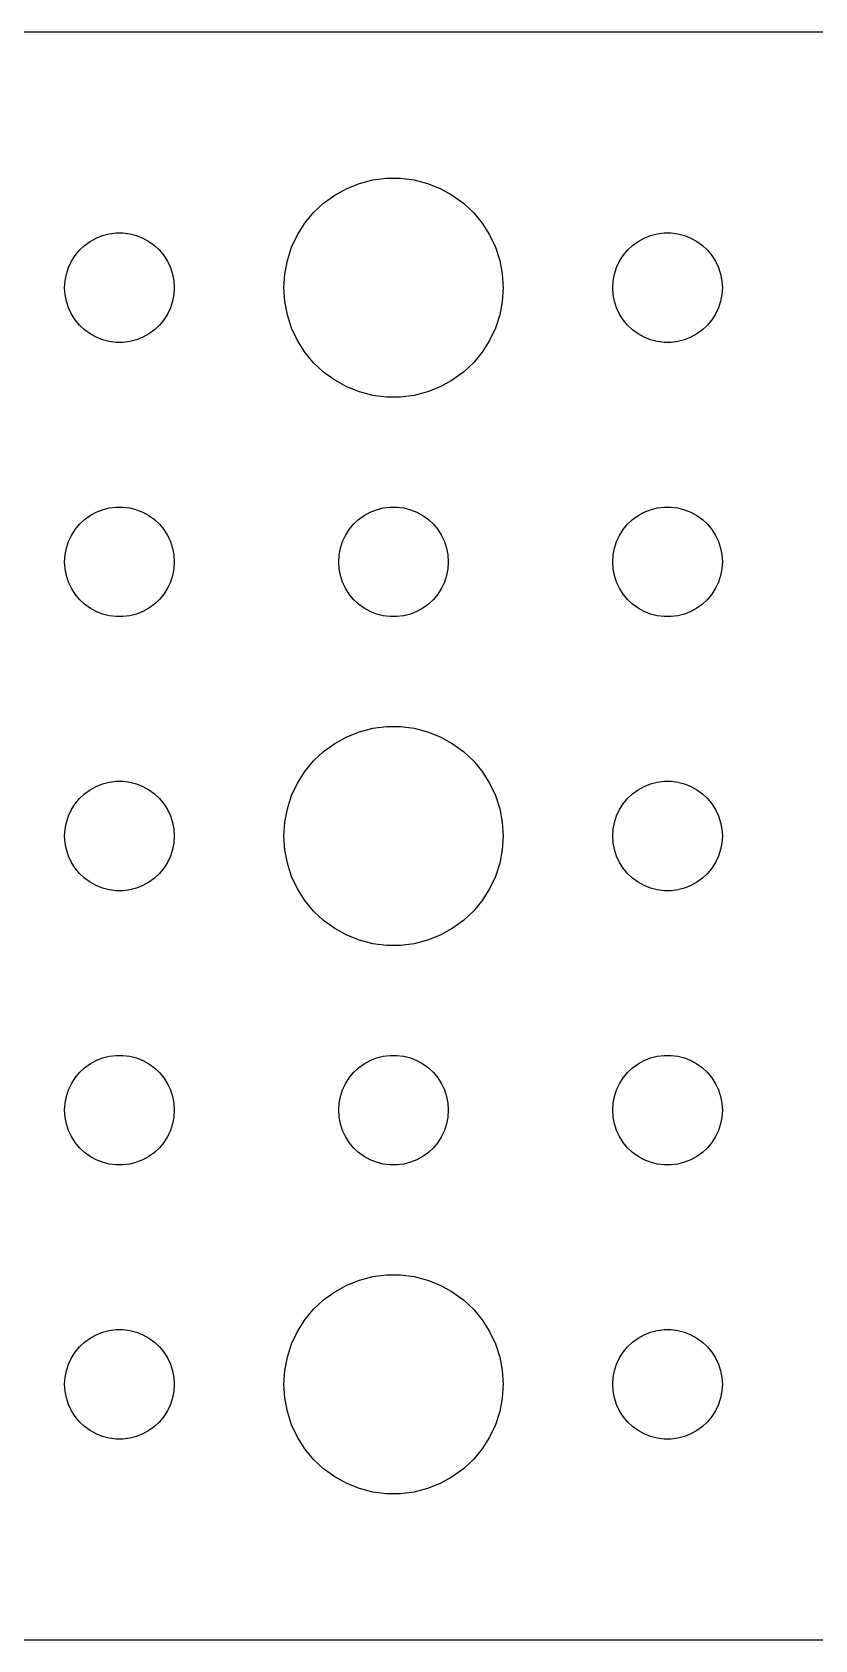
# Model space of a CAD drawing. Header units: metres. Extents: x -44 to 44, y 140 to 346.
# Drawn here: x -2.39 to 19.03, y 194.01 to 237.99 of the extents above; entities that cross this region are included whole.
import ezdxf

# ---------------------------------------------------------------- set-up
doc = ezdxf.new("R2010")
doc.units = ezdxf.units.M

msp = doc.modelspace()

# ---------------------------------------------------------------- linework, layer by layer
for p, q in [((39.8139, 237.99), (-39.8139, 237.99)), ((6.93785, 233.947), (7.31161, 233.994)), ((7.31161, 233.994), (7.68837, 233.994)), ((7.68837, 233.994), (8.06213, 233.947)), ((5.89252, 233.533), (6.22266, 233.714)), ((6.22266, 233.714), (6.57294, 233.853)), ((6.57294, 233.853), (6.93785, 233.947)), ((8.06213, 233.947), (8.42705, 233.853)), ((8.42705, 233.853), (8.77733, 233.714)), ((8.77733, 233.714), (9.10747, 233.533)), ((5.31308, 233.054), (5.58772, 233.312)), ((5.58772, 233.312), (5.89252, 233.533)), ((9.10747, 233.533), (9.41226, 233.312)), ((9.41226, 233.312), (9.6869, 233.054)), ((4.87108, 232.445), (5.07294, 232.763)), ((5.07294, 232.763), (5.31308, 233.054)), ((9.6869, 233.054), (9.92705, 232.763)), ((9.92705, 232.763), (10.1289, 232.445)), ((-0.956131, 232.156), (-0.803726, 232.266)), ((-0.803726, 232.266), (-0.638657, 232.357)), ((-0.638657, 232.357), (-0.463516, 232.427)), ((-0.463516, 232.427), (-0.281067, 232.473)), ((-0.281067, 232.473), (-0.094177, 232.497)), ((-0.094177, 232.497), (0.094177, 232.497)), ((0.094177, 232.497), (0.281067, 232.473)), ((0.281067, 232.473), (0.463516, 232.427)), ((0.463516, 232.427), (0.638657, 232.357)), ((0.638657, 232.357), (0.803726, 232.266)), ((0.803726, 232.266), (0.956131, 232.156)), ((4.71066, 232.104), (4.87108, 232.445)), ((10.1289, 232.445), (10.2893, 232.104)), ((14.0439, 232.156), (14.1963, 232.266)), ((14.1963, 232.266), (14.3613, 232.357)), ((14.3613, 232.357), (14.5365, 232.427)), ((14.5365, 232.427), (14.7189, 232.473)), ((14.7189, 232.473), (14.9058, 232.497)), ((14.9058, 232.497), (15.0942, 232.497)), ((15.0942, 232.497), (15.2811, 232.473)), ((15.2811, 232.473), (15.4635, 232.427)), ((15.4635, 232.427), (15.6387, 232.357)), ((15.6387, 232.357), (15.8037, 232.266)), ((15.8037, 232.266), (15.9561, 232.156)), ((-1.31445, 231.723), (-1.21352, 231.882)), ((-1.21352, 231.882), (-1.09344, 232.027)), ((-1.09344, 232.027), (-0.956131, 232.156)), ((0.956131, 232.156), (1.09344, 232.027)), ((1.09344, 232.027), (1.21352, 231.882)), ((1.21352, 231.882), (1.31445, 231.723)), ((4.59424, 231.746), (4.71066, 232.104)), ((10.2893, 232.104), (10.4057, 231.746)), ((13.6855, 231.723), (13.7865, 231.882)), ((13.7865, 231.882), (13.9065, 232.027)), ((13.9065, 232.027), (14.0439, 232.156)), ((15.9561, 232.156), (16.0934, 232.027)), ((16.0934, 232.027), (16.2135, 231.882)), ((16.2135, 231.882), (16.3145, 231.723)), ((-1.48816, 231.188), (-1.45287, 231.373)), ((-1.45287, 231.373), (-1.39465, 231.552)), ((-1.39465, 231.552), (-1.31445, 231.723)), ((1.31445, 231.723), (1.39465, 231.552)), ((1.39465, 231.552), (1.45287, 231.373)), ((1.45287, 231.373), (1.48816, 231.188)), ((4.5, 231), (4.52365, 231.376)), ((4.52365, 231.376), (4.59424, 231.746)), ((10.4057, 231.746), (10.4763, 231.376)), ((10.4763, 231.376), (10.5, 231)), ((13.5118, 231.188), (13.5471, 231.373)), ((13.5471, 231.373), (13.6053, 231.552)), ((13.6053, 231.552), (13.6855, 231.723)), ((16.3145, 231.723), (16.3947, 231.552)), ((16.3947, 231.552), (16.4529, 231.373)), ((16.4529, 231.373), (16.4882, 231.188)), ((-1.5, 231), (-1.48816, 231.188)), ((-1.48816, 230.812), (-1.5, 231)), ((1.48816, 231.188), (1.5, 231)), ((1.5, 231), (1.48816, 230.812)), ((4.52365, 230.624), (4.5, 231)), ((10.5, 231), (10.4763, 230.624)), ((13.5, 231), (13.5118, 231.188)), ((13.5118, 230.812), (13.5, 231)), ((16.4882, 231.188), (16.5, 231)), ((16.5, 231), (16.4882, 230.812)), ((-1.45287, 230.627), (-1.48816, 230.812)), ((-1.39465, 230.448), (-1.45287, 230.627)), ((1.45287, 230.627), (1.39465, 230.448)), ((1.48816, 230.812), (1.45287, 230.627)), ((4.59424, 230.254), (4.52365, 230.624)), ((10.4763, 230.624), (10.4057, 230.254)), ((13.5471, 230.627), (13.5118, 230.812)), ((13.6053, 230.448), (13.5471, 230.627)), ((16.4529, 230.627), (16.3947, 230.448)), ((16.4882, 230.812), (16.4529, 230.627)), ((-1.31445, 230.277), (-1.39465, 230.448)), ((-1.21352, 230.118), (-1.31445, 230.277)), ((-1.09344, 229.973), (-1.21352, 230.118)), ((1.21352, 230.118), (1.09344, 229.973)), ((1.31445, 230.277), (1.21352, 230.118)), ((1.39465, 230.448), (1.31445, 230.277)), ((4.71066, 229.896), (4.59424, 230.254)), ((10.4057, 230.254), (10.2893, 229.896)), ((13.6855, 230.277), (13.6053, 230.448)), ((13.7865, 230.118), (13.6855, 230.277)), ((13.9065, 229.973), (13.7865, 230.118)), ((16.2135, 230.118), (16.0934, 229.973)), ((16.3145, 230.277), (16.2135, 230.118)), ((16.3947, 230.448), (16.3145, 230.277)), ((-0.956131, 229.844), (-1.09344, 229.973)), ((-0.803726, 229.734), (-0.956131, 229.844)), ((-0.638657, 229.643), (-0.803726, 229.734)), ((-0.463516, 229.573), (-0.638657, 229.643)), ((0.638657, 229.643), (0.463516, 229.573)), ((0.803726, 229.734), (0.638657, 229.643)), ((0.956131, 229.844), (0.803726, 229.734)), ((1.09344, 229.973), (0.956131, 229.844)), ((4.87108, 229.555), (4.71066, 229.896)), ((10.2893, 229.896), (10.1289, 229.555)), ((14.0439, 229.844), (13.9065, 229.973)), ((14.1963, 229.734), (14.0439, 229.844)), ((14.3613, 229.643), (14.1963, 229.734)), ((14.5365, 229.573), (14.3613, 229.643)), ((15.6387, 229.643), (15.4635, 229.573)), ((15.8037, 229.734), (15.6387, 229.643)), ((15.9561, 229.844), (15.8037, 229.734)), ((16.0934, 229.973), (15.9561, 229.844)), ((-0.281067, 229.527), (-0.463516, 229.573)), ((-0.094177, 229.503), (-0.281067, 229.527)), ((0.094177, 229.503), (-0.094177, 229.503)), ((0.281067, 229.527), (0.094177, 229.503)), ((0.463516, 229.573), (0.281067, 229.527)), ((5.07294, 229.237), (4.87108, 229.555)), ((5.31308, 228.946), (5.07294, 229.237)), ((9.92705, 229.237), (9.6869, 228.946)), ((10.1289, 229.555), (9.92705, 229.237)), ((14.7189, 229.527), (14.5365, 229.573)), ((14.9058, 229.503), (14.7189, 229.527)), ((15.0942, 229.503), (14.9058, 229.503)), ((15.2811, 229.527), (15.0942, 229.503)), ((15.4635, 229.573), (15.2811, 229.527)), ((5.58772, 228.688), (5.31308, 228.946)), ((9.6869, 228.946), (9.41226, 228.688)), ((5.89252, 228.467), (5.58772, 228.688)), ((6.22266, 228.286), (5.89252, 228.467)), ((6.57294, 228.147), (6.22266, 228.286)), ((8.77733, 228.286), (8.42705, 228.147)), ((9.10747, 228.467), (8.77733, 228.286)), ((9.41226, 228.688), (9.10747, 228.467)), ((6.93785, 228.053), (6.57294, 228.147)), ((7.31161, 228.006), (6.93785, 228.053)), ((7.68837, 228.006), (7.31161, 228.006)), ((8.06213, 228.053), (7.68837, 228.006)), ((8.42705, 228.147), (8.06213, 228.053)), ((-0.956131, 224.656), (-0.803726, 224.766)), ((-0.803726, 224.766), (-0.638657, 224.857)), ((-0.638657, 224.857), (-0.463516, 224.927)), ((-0.463516, 224.927), (-0.281067, 224.973)), ((-0.281067, 224.973), (-0.094177, 224.997)), ((-0.094177, 224.997), (0.094177, 224.997)), ((0.094177, 224.997), (0.281067, 224.973)), ((0.281067, 224.973), (0.463516, 224.927)), ((0.463516, 224.927), (0.638657, 224.857)), ((0.638657, 224.857), (0.803726, 224.766)), ((0.803726, 224.766), (0.956131, 224.656)), ((6.54385, 224.656), (6.69626, 224.766)), ((6.69626, 224.766), (6.86133, 224.857)), ((6.86133, 224.857), (7.03647, 224.927)), ((7.03647, 224.927), (7.21892, 224.973)), ((7.21892, 224.973), (7.40581, 224.997)), ((7.40581, 224.997), (7.59418, 224.997)), ((7.59418, 224.997), (7.78107, 224.973)), ((7.78107, 224.973), (7.96352, 224.927)), ((7.96352, 224.927), (8.13866, 224.857)), ((8.13866, 224.857), (8.30373, 224.766)), ((8.30373, 224.766), (8.45613, 224.656)), ((14.0439, 224.656), (14.1963, 224.766)), ((14.1963, 224.766), (14.3613, 224.857)), ((14.3613, 224.857), (14.5365, 224.927)), ((14.5365, 224.927), (14.7189, 224.973)), ((14.7189, 224.973), (14.9058, 224.997)), ((14.9058, 224.997), (15.0942, 224.997)), ((15.0942, 224.997), (15.2811, 224.973)), ((15.2811, 224.973), (15.4635, 224.927)), ((15.4635, 224.927), (15.6387, 224.857)), ((15.6387, 224.857), (15.8037, 224.766)), ((15.8037, 224.766), (15.9561, 224.656)), ((-1.31445, 224.223), (-1.21352, 224.382)), ((-1.21352, 224.382), (-1.09344, 224.527)), ((-1.09344, 224.527), (-0.956131, 224.656)), ((0.956131, 224.656), (1.09344, 224.527)), ((1.09344, 224.527), (1.21352, 224.382)), ((1.21352, 224.382), (1.31445, 224.223)), ((6.18553, 224.223), (6.28647, 224.382)), ((6.28647, 224.382), (6.40654, 224.527)), ((6.40654, 224.527), (6.54385, 224.656)), ((8.45613, 224.656), (8.59344, 224.527)), ((8.59344, 224.527), (8.71352, 224.382)), ((8.71352, 224.382), (8.81445, 224.223)), ((13.6855, 224.223), (13.7865, 224.382)), ((13.7865, 224.382), (13.9065, 224.527)), ((13.9065, 224.527), (14.0439, 224.656)), ((15.9561, 224.656), (16.0934, 224.527)), ((16.0934, 224.527), (16.2135, 224.382)), ((16.2135, 224.382), (16.3145, 224.223)), ((-1.48816, 223.688), (-1.45287, 223.873)), ((-1.45287, 223.873), (-1.39465, 224.052)), ((-1.39465, 224.052), (-1.31445, 224.223)), ((1.31445, 224.223), (1.39465, 224.052)), ((1.39465, 224.052), (1.45287, 223.873)), ((1.45287, 223.873), (1.48816, 223.688)), ((6.01183, 223.688), (6.04712, 223.873)), ((6.04712, 223.873), (6.10533, 224.052)), ((6.10533, 224.052), (6.18553, 224.223)), ((8.81445, 224.223), (8.89465, 224.052)), ((8.89465, 224.052), (8.95287, 223.873)), ((8.95287, 223.873), (8.98816, 223.688)), ((13.5118, 223.688), (13.5471, 223.873)), ((13.5471, 223.873), (13.6053, 224.052)), ((13.6053, 224.052), (13.6855, 224.223)), ((16.3145, 224.223), (16.3947, 224.052)), ((16.3947, 224.052), (16.4529, 223.873)), ((16.4529, 223.873), (16.4882, 223.688)), ((-1.5, 223.5), (-1.48816, 223.688)), ((-1.48816, 223.312), (-1.5, 223.5)), ((1.48816, 223.688), (1.5, 223.5)), ((1.5, 223.5), (1.48816, 223.312)), ((6, 223.5), (6.01183, 223.688)), ((6.01183, 223.312), (6, 223.5)), ((8.98816, 223.688), (9, 223.5)), ((9, 223.5), (8.98816, 223.312)), ((13.5, 223.5), (13.5118, 223.688)), ((13.5118, 223.312), (13.5, 223.5)), ((16.4882, 223.688), (16.5, 223.5)), ((16.5, 223.5), (16.4882, 223.312)), ((-1.45287, 223.127), (-1.48816, 223.312)), ((-1.39465, 222.948), (-1.45287, 223.127)), ((1.45287, 223.127), (1.39465, 222.948)), ((1.48816, 223.312), (1.45287, 223.127)), ((6.04712, 223.127), (6.01183, 223.312)), ((6.10533, 222.948), (6.04712, 223.127)), ((8.95287, 223.127), (8.89465, 222.948)), ((8.98816, 223.312), (8.95287, 223.127)), ((13.5471, 223.127), (13.5118, 223.312)), ((13.6053, 222.948), (13.5471, 223.127)), ((16.4529, 223.127), (16.3947, 222.948)), ((16.4882, 223.312), (16.4529, 223.127)), ((-1.31445, 222.777), (-1.39465, 222.948)), ((-1.21352, 222.618), (-1.31445, 222.777)), ((-1.09344, 222.473), (-1.21352, 222.618)), ((1.21352, 222.618), (1.09344, 222.473)), ((1.31445, 222.777), (1.21352, 222.618)), ((1.39465, 222.948), (1.31445, 222.777)), ((6.18553, 222.777), (6.10533, 222.948)), ((6.28647, 222.618), (6.18553, 222.777)), ((6.40654, 222.473), (6.28647, 222.618)), ((8.71352, 222.618), (8.59344, 222.473)), ((8.81445, 222.777), (8.71352, 222.618)), ((8.89465, 222.948), (8.81445, 222.777)), ((13.6855, 222.777), (13.6053, 222.948)), ((13.7865, 222.618), (13.6855, 222.777)), ((13.9065, 222.473), (13.7865, 222.618)), ((16.2135, 222.618), (16.0934, 222.473)), ((16.3145, 222.777), (16.2135, 222.618)), ((16.3947, 222.948), (16.3145, 222.777)), ((-0.956131, 222.344), (-1.09344, 222.473)), ((-0.803726, 222.234), (-0.956131, 222.344)), ((-0.638657, 222.143), (-0.803726, 222.234)), ((-0.463516, 222.073), (-0.638657, 222.143)), ((0.638657, 222.143), (0.463516, 222.073)), ((0.803726, 222.234), (0.638657, 222.143)), ((0.956131, 222.344), (0.803726, 222.234)), ((1.09344, 222.473), (0.956131, 222.344)), ((6.54385, 222.344), (6.40654, 222.473)), ((6.69626, 222.234), (6.54385, 222.344)), ((6.86133, 222.143), (6.69626, 222.234)), ((7.03647, 222.073), (6.86133, 222.143)), ((8.13866, 222.143), (7.96352, 222.073)), ((8.30373, 222.234), (8.13866, 222.143)), ((8.45613, 222.344), (8.30373, 222.234)), ((8.59344, 222.473), (8.45613, 222.344)), ((14.0439, 222.344), (13.9065, 222.473)), ((14.1963, 222.234), (14.0439, 222.344)), ((14.3613, 222.143), (14.1963, 222.234)), ((14.5365, 222.073), (14.3613, 222.143)), ((15.6387, 222.143), (15.4635, 222.073)), ((15.8037, 222.234), (15.6387, 222.143)), ((15.9561, 222.344), (15.8037, 222.234)), ((16.0934, 222.473), (15.9561, 222.344)), ((-0.281067, 222.027), (-0.463516, 222.073)), ((-0.094177, 222.003), (-0.281067, 222.027)), ((0.094177, 222.003), (-0.094177, 222.003)), ((0.281067, 222.027), (0.094177, 222.003)), ((0.463516, 222.073), (0.281067, 222.027)), ((7.21892, 222.027), (7.03647, 222.073)), ((7.40581, 222.003), (7.21892, 222.027)), ((7.59418, 222.003), (7.40581, 222.003)), ((7.78107, 222.027), (7.59418, 222.003)), ((7.96352, 222.073), (7.78107, 222.027)), ((14.7189, 222.027), (14.5365, 222.073)), ((14.9058, 222.003), (14.7189, 222.027)), ((15.0942, 222.003), (14.9058, 222.003)), ((15.2811, 222.027), (15.0942, 222.003)), ((15.4635, 222.073), (15.2811, 222.027)), ((5.89252, 218.533), (6.22266, 218.714)), ((6.22266, 218.714), (6.57294, 218.853)), ((6.57294, 218.853), (6.93785, 218.947)), ((6.93785, 218.947), (7.31161, 218.994)), ((7.31161, 218.994), (7.68837, 218.994)), ((7.68837, 218.994), (8.06213, 218.947)), ((8.06213, 218.947), (8.42705, 218.853)), ((8.42705, 218.853), (8.77733, 218.714)), ((8.77733, 218.714), (9.10747, 218.533)), ((5.31308, 218.054), (5.58772, 218.312)), ((5.58772, 218.312), (5.89252, 218.533)), ((9.10747, 218.533), (9.41226, 218.312)), ((9.41226, 218.312), (9.6869, 218.054)), ((4.87108, 217.445), (5.07294, 217.763)), ((5.07294, 217.763), (5.31308, 218.054)), ((9.6869, 218.054), (9.92705, 217.763)), ((9.92705, 217.763), (10.1289, 217.445)), ((-0.956131, 217.156), (-0.803726, 217.266)), ((-0.803726, 217.266), (-0.638657, 217.357)), ((-0.638657, 217.357), (-0.463516, 217.427)), ((-0.463516, 217.427), (-0.281067, 217.473)), ((-0.281067, 217.473), (-0.094177, 217.497)), ((-0.094177, 217.497), (0.094177, 217.497)), ((0.094177, 217.497), (0.281067, 217.473)), ((0.281067, 217.473), (0.463516, 217.427)), ((0.463516, 217.427), (0.638657, 217.357)), ((0.638657, 217.357), (0.803726, 217.266)), ((0.803726, 217.266), (0.956131, 217.156)), ((4.71066, 217.104), (4.87108, 217.445)), ((10.1289, 217.445), (10.2893, 217.104)), ((14.0439, 217.156), (14.1963, 217.266)), ((14.1963, 217.266), (14.3613, 217.357)), ((14.3613, 217.357), (14.5365, 217.427)), ((14.5365, 217.427), (14.7189, 217.473)), ((14.7189, 217.473), (14.9058, 217.497)), ((14.9058, 217.497), (15.0942, 217.497)), ((15.0942, 217.497), (15.2811, 217.473)), ((15.2811, 217.473), (15.4635, 217.427)), ((15.4635, 217.427), (15.6387, 217.357)), ((15.6387, 217.357), (15.8037, 217.266)), ((15.8037, 217.266), (15.9561, 217.156)), ((-1.31445, 216.723), (-1.21352, 216.882)), ((-1.21352, 216.882), (-1.09344, 217.027)), ((-1.09344, 217.027), (-0.956131, 217.156)), ((0.956131, 217.156), (1.09344, 217.027)), ((1.09344, 217.027), (1.21352, 216.882)), ((1.21352, 216.882), (1.31445, 216.723)), ((4.59424, 216.746), (4.71066, 217.104)), ((10.2893, 217.104), (10.4057, 216.746)), ((13.6855, 216.723), (13.7865, 216.882)), ((13.7865, 216.882), (13.9065, 217.027)), ((13.9065, 217.027), (14.0439, 217.156)), ((15.9561, 217.156), (16.0934, 217.027)), ((16.0934, 217.027), (16.2135, 216.882)), ((16.2135, 216.882), (16.3145, 216.723)), ((-1.45287, 216.373), (-1.39465, 216.552)), ((-1.39465, 216.552), (-1.31445, 216.723)), ((1.31445, 216.723), (1.39465, 216.552)), ((1.39465, 216.552), (1.45287, 216.373)), ((4.52365, 216.376), (4.59424, 216.746)), ((10.4057, 216.746), (10.4763, 216.376)), ((13.5471, 216.373), (13.6053, 216.552)), ((13.6053, 216.552), (13.6855, 216.723)), ((16.3145, 216.723), (16.3947, 216.552)), ((16.3947, 216.552), (16.4529, 216.373)), ((-1.5, 216), (-1.48816, 216.188)), ((-1.48816, 215.812), (-1.5, 216)), ((-1.48816, 216.188), (-1.45287, 216.373)), ((1.45287, 216.373), (1.48816, 216.188)), ((1.48816, 216.188), (1.5, 216)), ((1.5, 216), (1.48816, 215.812)), ((4.5, 216), (4.52365, 216.376)), ((4.52365, 215.624), (4.5, 216)), ((10.4763, 216.376), (10.5, 216)), ((10.5, 216), (10.4763, 215.624)), ((13.5, 216), (13.5118, 216.188)), ((13.5118, 215.812), (13.5, 216)), ((13.5118, 216.188), (13.5471, 216.373)), ((16.4529, 216.373), (16.4882, 216.188)), ((16.4882, 216.188), (16.5, 216)), ((16.5, 216), (16.4882, 215.812)), ((-1.45287, 215.627), (-1.48816, 215.812)), ((-1.39465, 215.448), (-1.45287, 215.627)), ((1.45287, 215.627), (1.39465, 215.448)), ((1.48816, 215.812), (1.45287, 215.627)), ((4.59424, 215.254), (4.52365, 215.624)), ((10.4763, 215.624), (10.4057, 215.254)), ((13.5471, 215.627), (13.5118, 215.812)), ((13.6053, 215.448), (13.5471, 215.627)), ((16.4529, 215.627), (16.3947, 215.448)), ((16.4882, 215.812), (16.4529, 215.627)), ((-1.31445, 215.277), (-1.39465, 215.448)), ((-1.21352, 215.118), (-1.31445, 215.277)), ((-1.09344, 214.973), (-1.21352, 215.118)), ((1.21352, 215.118), (1.09344, 214.973)), ((1.31445, 215.277), (1.21352, 215.118)), ((1.39465, 215.448), (1.31445, 215.277)), ((4.71066, 214.896), (4.59424, 215.254)), ((10.4057, 215.254), (10.2893, 214.896)), ((13.6855, 215.277), (13.6053, 215.448)), ((13.7865, 215.118), (13.6855, 215.277)), ((13.9065, 214.973), (13.7865, 215.118)), ((16.2135, 215.118), (16.0934, 214.973)), ((16.3145, 215.277), (16.2135, 215.118)), ((16.3947, 215.448), (16.3145, 215.277)), ((-0.956131, 214.844), (-1.09344, 214.973)), ((-0.803726, 214.734), (-0.956131, 214.844)), ((-0.638657, 214.643), (-0.803726, 214.734)), ((-0.463516, 214.573), (-0.638657, 214.643)), ((0.638657, 214.643), (0.463516, 214.573)), ((0.803726, 214.734), (0.638657, 214.643)), ((0.956131, 214.844), (0.803726, 214.734)), ((1.09344, 214.973), (0.956131, 214.844)), ((4.87108, 214.555), (4.71066, 214.896)), ((10.2893, 214.896), (10.1289, 214.555)), ((14.0439, 214.844), (13.9065, 214.973)), ((14.1963, 214.734), (14.0439, 214.844)), ((14.3613, 214.643), (14.1963, 214.734)), ((14.5365, 214.573), (14.3613, 214.643)), ((15.6387, 214.643), (15.4635, 214.573)), ((15.8037, 214.734), (15.6387, 214.643)), ((15.9561, 214.844), (15.8037, 214.734)), ((16.0934, 214.973), (15.9561, 214.844)), ((-0.281067, 214.527), (-0.463516, 214.573)), ((-0.094177, 214.503), (-0.281067, 214.527)), ((0.094177, 214.503), (-0.094177, 214.503)), ((0.281067, 214.527), (0.094177, 214.503)), ((0.463516, 214.573), (0.281067, 214.527)), ((5.07294, 214.237), (4.87108, 214.555)), ((5.31308, 213.946), (5.07294, 214.237)), ((9.92705, 214.237), (9.6869, 213.946)), ((10.1289, 214.555), (9.92705, 214.237)), ((14.7189, 214.527), (14.5365, 214.573)), ((14.9058, 214.503), (14.7189, 214.527)), ((15.0942, 214.503), (14.9058, 214.503)), ((15.2811, 214.527), (15.0942, 214.503)), ((15.4635, 214.573), (15.2811, 214.527)), ((5.58772, 213.688), (5.31308, 213.946)), ((9.6869, 213.946), (9.41226, 213.688)), ((5.89252, 213.467), (5.58772, 213.688)), ((6.22266, 213.286), (5.89252, 213.467)), ((9.10747, 213.467), (8.77733, 213.286)), ((9.41226, 213.688), (9.10747, 213.467)), ((6.57294, 213.147), (6.22266, 213.286)), ((6.93785, 213.053), (6.57294, 213.147)), ((7.31161, 213.006), (6.93785, 213.053)), ((7.68837, 213.006), (7.31161, 213.006)), ((8.06213, 213.053), (7.68837, 213.006)), ((8.42705, 213.147), (8.06213, 213.053)), ((8.77733, 213.286), (8.42705, 213.147)), ((-0.803726, 209.766), (-0.638657, 209.857)), ((-0.638657, 209.857), (-0.463516, 209.927)), ((-0.463516, 209.927), (-0.281067, 209.973)), ((-0.281067, 209.973), (-0.094177, 209.997)), ((-0.094177, 209.997), (0.094177, 209.997)), ((0.094177, 209.997), (0.281067, 209.973)), ((0.281067, 209.973), (0.463516, 209.927)), ((0.463516, 209.927), (0.638657, 209.857)), ((0.638657, 209.857), (0.803726, 209.766)), ((6.69626, 209.766), (6.86133, 209.857)), ((6.86133, 209.857), (7.03647, 209.927)), ((7.03647, 209.927), (7.21892, 209.973)), ((7.21892, 209.973), (7.40581, 209.997)), ((7.40581, 209.997), (7.59418, 209.997)), ((7.59418, 209.997), (7.78107, 209.973)), ((7.78107, 209.973), (7.96352, 209.927)), ((7.96352, 209.927), (8.13866, 209.857)), ((8.13866, 209.857), (8.30373, 209.766)), ((14.1963, 209.766), (14.3613, 209.857)), ((14.3613, 209.857), (14.5365, 209.927)), ((14.5365, 209.927), (14.7189, 209.973)), ((14.7189, 209.973), (14.9058, 209.997)), ((14.9058, 209.997), (15.0942, 209.997)), ((15.0942, 209.997), (15.2811, 209.973)), ((15.2811, 209.973), (15.4635, 209.927)), ((15.4635, 209.927), (15.6387, 209.857)), ((15.6387, 209.857), (15.8037, 209.766)), ((-1.31445, 209.223), (-1.21352, 209.382)), ((-1.21352, 209.382), (-1.09344, 209.527)), ((-1.09344, 209.527), (-0.956131, 209.656)), ((-0.956131, 209.656), (-0.803726, 209.766)), ((0.803726, 209.766), (0.956131, 209.656)), ((0.956131, 209.656), (1.09344, 209.527)), ((1.09344, 209.527), (1.21352, 209.382)), ((1.21352, 209.382), (1.31445, 209.223)), ((6.18553, 209.223), (6.28647, 209.382)), ((6.28647, 209.382), (6.40654, 209.527)), ((6.40654, 209.527), (6.54385, 209.656)), ((6.54385, 209.656), (6.69626, 209.766)), ((8.30373, 209.766), (8.45613, 209.656)), ((8.45613, 209.656), (8.59344, 209.527)), ((8.59344, 209.527), (8.71352, 209.382)), ((8.71352, 209.382), (8.81445, 209.223)), ((13.6855, 209.223), (13.7865, 209.382)), ((13.7865, 209.382), (13.9065, 209.527)), ((13.9065, 209.527), (14.0439, 209.656)), ((14.0439, 209.656), (14.1963, 209.766)), ((15.8037, 209.766), (15.9561, 209.656)), ((15.9561, 209.656), (16.0934, 209.527)), ((16.0934, 209.527), (16.2135, 209.382)), ((16.2135, 209.382), (16.3145, 209.223)), ((-1.45287, 208.873), (-1.39465, 209.052)), ((-1.39465, 209.052), (-1.31445, 209.223)), ((1.31445, 209.223), (1.39465, 209.052)), ((1.39465, 209.052), (1.45287, 208.873)), ((6.04712, 208.873), (6.10533, 209.052)), ((6.10533, 209.052), (6.18553, 209.223)), ((8.81445, 209.223), (8.89465, 209.052)), ((8.89465, 209.052), (8.95287, 208.873)), ((13.5471, 208.873), (13.6053, 209.052)), ((13.6053, 209.052), (13.6855, 209.223)), ((16.3145, 209.223), (16.3947, 209.052)), ((16.3947, 209.052), (16.4529, 208.873)), ((-1.5, 208.5), (-1.48816, 208.688)), ((-1.48816, 208.312), (-1.5, 208.5)), ((-1.48816, 208.688), (-1.45287, 208.873)), ((1.45287, 208.873), (1.48816, 208.688)), ((1.48816, 208.688), (1.5, 208.5)), ((1.5, 208.5), (1.48816, 208.312)), ((6, 208.5), (6.01183, 208.688)), ((6.01183, 208.312), (6, 208.5)), ((6.01183, 208.688), (6.04712, 208.873)), ((8.95287, 208.873), (8.98816, 208.688)), ((8.98816, 208.688), (9, 208.5)), ((9, 208.5), (8.98816, 208.312)), ((13.5, 208.5), (13.5118, 208.688)), ((13.5118, 208.312), (13.5, 208.5)), ((13.5118, 208.688), (13.5471, 208.873)), ((16.4529, 208.873), (16.4882, 208.688)), ((16.4882, 208.688), (16.5, 208.5)), ((16.5, 208.5), (16.4882, 208.312)), ((-1.45287, 208.127), (-1.48816, 208.312)), ((-1.39465, 207.948), (-1.45287, 208.127)), ((1.45287, 208.127), (1.39465, 207.948)), ((1.48816, 208.312), (1.45287, 208.127)), ((6.04712, 208.127), (6.01183, 208.312)), ((6.10533, 207.948), (6.04712, 208.127)), ((8.95287, 208.127), (8.89465, 207.948)), ((8.98816, 208.312), (8.95287, 208.127)), ((13.5471, 208.127), (13.5118, 208.312)), ((13.6053, 207.948), (13.5471, 208.127)), ((16.4529, 208.127), (16.3947, 207.948)), ((16.4882, 208.312), (16.4529, 208.127)), ((-1.31445, 207.777), (-1.39465, 207.948)), ((-1.21352, 207.618), (-1.31445, 207.777)), ((-1.09344, 207.473), (-1.21352, 207.618)), ((1.21352, 207.618), (1.09344, 207.473)), ((1.31445, 207.777), (1.21352, 207.618)), ((1.39465, 207.948), (1.31445, 207.777)), ((6.18553, 207.777), (6.10533, 207.948)), ((6.28647, 207.618), (6.18553, 207.777)), ((6.40654, 207.473), (6.28647, 207.618)), ((8.71352, 207.618), (8.59344, 207.473)), ((8.81445, 207.777), (8.71352, 207.618)), ((8.89465, 207.948), (8.81445, 207.777)), ((13.6855, 207.777), (13.6053, 207.948)), ((13.7865, 207.618), (13.6855, 207.777)), ((13.9065, 207.473), (13.7865, 207.618)), ((16.2135, 207.618), (16.0934, 207.473)), ((16.3145, 207.777), (16.2135, 207.618)), ((16.3947, 207.948), (16.3145, 207.777)), ((-0.956131, 207.344), (-1.09344, 207.473)), ((-0.803726, 207.234), (-0.956131, 207.344)), ((-0.638657, 207.143), (-0.803726, 207.234)), ((0.803726, 207.234), (0.638657, 207.143)), ((0.956131, 207.344), (0.803726, 207.234)), ((1.09344, 207.473), (0.956131, 207.344)), ((6.54385, 207.344), (6.40654, 207.473)), ((6.69626, 207.234), (6.54385, 207.344)), ((6.86133, 207.143), (6.69626, 207.234)), ((8.30373, 207.234), (8.13866, 207.143)), ((8.45613, 207.344), (8.30373, 207.234)), ((8.59344, 207.473), (8.45613, 207.344)), ((14.0439, 207.344), (13.9065, 207.473)), ((14.1963, 207.234), (14.0439, 207.344)), ((14.3613, 207.143), (14.1963, 207.234)), ((15.8037, 207.234), (15.6387, 207.143)), ((15.9561, 207.344), (15.8037, 207.234)), ((16.0934, 207.473), (15.9561, 207.344)), ((-0.463516, 207.073), (-0.638657, 207.143)), ((-0.281067, 207.027), (-0.463516, 207.073)), ((-0.094177, 207.003), (-0.281067, 207.027)), ((0.094177, 207.003), (-0.094177, 207.003)), ((0.281067, 207.027), (0.094177, 207.003)), ((0.463516, 207.073), (0.281067, 207.027)), ((0.638657, 207.143), (0.463516, 207.073)), ((7.03647, 207.073), (6.86133, 207.143)), ((7.21892, 207.027), (7.03647, 207.073)), ((7.40581, 207.003), (7.21892, 207.027)), ((7.59418, 207.003), (7.40581, 207.003)), ((7.78107, 207.027), (7.59418, 207.003)), ((7.96352, 207.073), (7.78107, 207.027)), ((8.13866, 207.143), (7.96352, 207.073)), ((14.5365, 207.073), (14.3613, 207.143)), ((14.7189, 207.027), (14.5365, 207.073)), ((14.9058, 207.003), (14.7189, 207.027)), ((15.0942, 207.003), (14.9058, 207.003)), ((15.2811, 207.027), (15.0942, 207.003)), ((15.4635, 207.073), (15.2811, 207.027)), ((15.6387, 207.143), (15.4635, 207.073)), ((5.89252, 203.533), (6.22266, 203.714)), ((6.22266, 203.714), (6.57294, 203.853)), ((6.57294, 203.853), (6.93785, 203.947)), ((6.93785, 203.947), (7.31161, 203.994)), ((7.31161, 203.994), (7.68837, 203.994)), ((7.68837, 203.994), (8.06213, 203.947)), ((8.06213, 203.947), (8.42705, 203.853)), ((8.42705, 203.853), (8.77733, 203.714)), ((8.77733, 203.714), (9.10747, 203.533)), ((5.31308, 203.054), (5.58772, 203.312)), ((5.58772, 203.312), (5.89252, 203.533)), ((9.10747, 203.533), (9.41226, 203.312)), ((9.41226, 203.312), (9.6869, 203.054)), ((4.87108, 202.445), (5.07294, 202.763)), ((5.07294, 202.763), (5.31308, 203.054)), ((9.6869, 203.054), (9.92705, 202.763)), ((9.92705, 202.763), (10.1289, 202.445)), ((-0.803726, 202.266), (-0.638657, 202.357)), ((-0.638657, 202.357), (-0.463516, 202.427)), ((-0.463516, 202.427), (-0.281067, 202.473)), ((-0.281067, 202.473), (-0.094177, 202.497)), ((-0.094177, 202.497), (0.094177, 202.497)), ((0.094177, 202.497), (0.281067, 202.473)), ((0.281067, 202.473), (0.463516, 202.427)), ((0.463516, 202.427), (0.638657, 202.357)), ((0.638657, 202.357), (0.803726, 202.266)), ((4.71066, 202.104), (4.87108, 202.445)), ((10.1289, 202.445), (10.2893, 202.104)), ((14.1963, 202.266), (14.3613, 202.357)), ((14.3613, 202.357), (14.5365, 202.427)), ((14.5365, 202.427), (14.7189, 202.473)), ((14.7189, 202.473), (14.9058, 202.497)), ((14.9058, 202.497), (15.0942, 202.497)), ((15.0942, 202.497), (15.2811, 202.473)), ((15.2811, 202.473), (15.4635, 202.427)), ((15.4635, 202.427), (15.6387, 202.357)), ((15.6387, 202.357), (15.8037, 202.266)), ((-1.31445, 201.723), (-1.21352, 201.882)), ((-1.21352, 201.882), (-1.09344, 202.027)), ((-1.09344, 202.027), (-0.956131, 202.156)), ((-0.956131, 202.156), (-0.803726, 202.266)), ((0.803726, 202.266), (0.956131, 202.156)), ((0.956131, 202.156), (1.09344, 202.027)), ((1.09344, 202.027), (1.21352, 201.882)), ((1.21352, 201.882), (1.31445, 201.723)), ((4.59424, 201.746), (4.71066, 202.104)), ((10.2893, 202.104), (10.4057, 201.746)), ((13.6855, 201.723), (13.7865, 201.882)), ((13.7865, 201.882), (13.9065, 202.027)), ((13.9065, 202.027), (14.0439, 202.156)), ((14.0439, 202.156), (14.1963, 202.266)), ((15.8037, 202.266), (15.9561, 202.156)), ((15.9561, 202.156), (16.0934, 202.027)), ((16.0934, 202.027), (16.2135, 201.882)), ((16.2135, 201.882), (16.3145, 201.723)), ((-1.45287, 201.373), (-1.39465, 201.552)), ((-1.39465, 201.552), (-1.31445, 201.723)), ((1.31445, 201.723), (1.39465, 201.552)), ((1.39465, 201.552), (1.45287, 201.373)), ((4.52365, 201.376), (4.59424, 201.746)), ((10.4057, 201.746), (10.4763, 201.376)), ((13.5471, 201.373), (13.6053, 201.552)), ((13.6053, 201.552), (13.6855, 201.723)), ((16.3145, 201.723), (16.3947, 201.552)), ((16.3947, 201.552), (16.4529, 201.373)), ((-1.5, 201), (-1.48816, 201.188)), ((-1.48816, 200.812), (-1.5, 201)), ((-1.48816, 201.188), (-1.45287, 201.373)), ((1.45287, 201.373), (1.48816, 201.188)), ((1.48816, 201.188), (1.5, 201)), ((1.5, 201), (1.48816, 200.812)), ((4.5, 201), (4.52365, 201.376)), ((4.52365, 200.624), (4.5, 201)), ((10.4763, 201.376), (10.5, 201)), ((10.5, 201), (10.4763, 200.624)), ((13.5, 201), (13.5118, 201.188)), ((13.5118, 200.812), (13.5, 201)), ((13.5118, 201.188), (13.5471, 201.373)), ((16.4529, 201.373), (16.4882, 201.188)), ((16.4882, 201.188), (16.5, 201)), ((16.5, 201), (16.4882, 200.812)), ((-1.45287, 200.627), (-1.48816, 200.812)), ((-1.39465, 200.448), (-1.45287, 200.627)), ((1.45287, 200.627), (1.39465, 200.448)), ((1.48816, 200.812), (1.45287, 200.627)), ((4.59424, 200.254), (4.52365, 200.624)), ((10.4763, 200.624), (10.4057, 200.254)), ((13.5471, 200.627), (13.5118, 200.812)), ((13.6053, 200.448), (13.5471, 200.627)), ((16.4529, 200.627), (16.3947, 200.448)), ((16.4882, 200.812), (16.4529, 200.627)), ((-1.31445, 200.277), (-1.39465, 200.448)), ((-1.21352, 200.118), (-1.31445, 200.277)), ((-1.09344, 199.973), (-1.21352, 200.118)), ((1.21352, 200.118), (1.09344, 199.973)), ((1.31445, 200.277), (1.21352, 200.118)), ((1.39465, 200.448), (1.31445, 200.277)), ((4.71066, 199.896), (4.59424, 200.254)), ((10.4057, 200.254), (10.2893, 199.896)), ((13.6855, 200.277), (13.6053, 200.448)), ((13.7865, 200.118), (13.6855, 200.277)), ((13.9065, 199.973), (13.7865, 200.118)), ((16.2135, 200.118), (16.0934, 199.973)), ((16.3145, 200.277), (16.2135, 200.118)), ((16.3947, 200.448), (16.3145, 200.277)), ((-0.956131, 199.844), (-1.09344, 199.973)), ((-0.803726, 199.734), (-0.956131, 199.844)), ((-0.638657, 199.643), (-0.803726, 199.734)), ((0.803726, 199.734), (0.638657, 199.643)), ((0.956131, 199.844), (0.803726, 199.734)), ((1.09344, 199.973), (0.956131, 199.844)), ((4.87108, 199.555), (4.71066, 199.896)), ((10.2893, 199.896), (10.1289, 199.555)), ((14.0439, 199.844), (13.9065, 199.973)), ((14.1963, 199.734), (14.0439, 199.844)), ((14.3613, 199.643), (14.1963, 199.734)), ((15.8037, 199.734), (15.6387, 199.643)), ((15.9561, 199.844), (15.8037, 199.734)), ((16.0934, 199.973), (15.9561, 199.844)), ((-0.463516, 199.573), (-0.638657, 199.643)), ((-0.281067, 199.527), (-0.463516, 199.573)), ((-0.094177, 199.503), (-0.281067, 199.527)), ((0.094177, 199.503), (-0.094177, 199.503)), ((0.281067, 199.527), (0.094177, 199.503)), ((0.463516, 199.573), (0.281067, 199.527)), ((0.638657, 199.643), (0.463516, 199.573)), ((5.07294, 199.237), (4.87108, 199.555)), ((5.31308, 198.946), (5.07294, 199.237)), ((9.92705, 199.237), (9.6869, 198.946)), ((10.1289, 199.555), (9.92705, 199.237)), ((14.5365, 199.573), (14.3613, 199.643)), ((14.7189, 199.527), (14.5365, 199.573)), ((14.9058, 199.503), (14.7189, 199.527)), ((15.0942, 199.503), (14.9058, 199.503)), ((15.2811, 199.527), (15.0942, 199.503)), ((15.4635, 199.573), (15.2811, 199.527)), ((15.6387, 199.643), (15.4635, 199.573)), ((5.58772, 198.688), (5.31308, 198.946)), ((9.6869, 198.946), (9.41226, 198.688)), ((5.89252, 198.467), (5.58772, 198.688)), ((6.22266, 198.286), (5.89252, 198.467)), ((9.10747, 198.467), (8.77733, 198.286)), ((9.41226, 198.688), (9.10747, 198.467)), ((6.57294, 198.147), (6.22266, 198.286)), ((6.93785, 198.053), (6.57294, 198.147)), ((7.31161, 198.006), (6.93785, 198.053)), ((7.68837, 198.006), (7.31161, 198.006)), ((8.06213, 198.053), (7.68837, 198.006)), ((8.42705, 198.147), (8.06213, 198.053)), ((8.77733, 198.286), (8.42705, 198.147)), ((-39.8139, 194.01), (39.8139, 194.01))]:
    msp.add_line(p, q)

doc.saveas('drawing.dxf')
